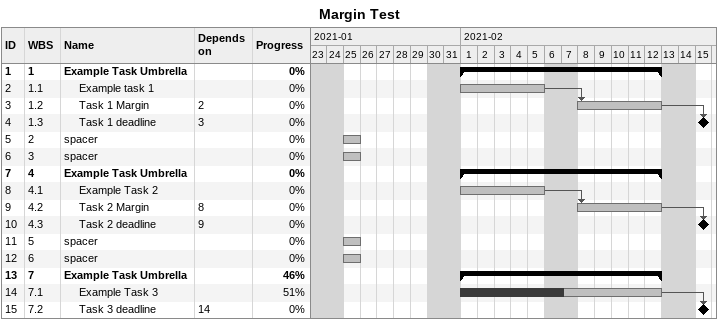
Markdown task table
Margin Test

| ID | WBS | Task | Start | Finish | Predecessors | % complete |
|---|---|---|---|---|---|---|
| 1 | 1 | **Example Task Umbrella** | 2021-02-01 | 2021-02-12 |  | 0 |
| 2 | 1.1 | Example task 1 | 2021-02-01 | 2021-02-05 |  | 0 |
| 3 | 1.2 | Task 1 Margin | 2021-02-08 | 2021-02-12 | 2 | 0 |
| 4 | 1.3 | Task 1 deadline (milestone) | 2021-02-15 | 2021-02-15 | 3 | 0 |
| 5 | 2 | spacer | 2021-01-25 | 2021-01-25 |  | 0 |
| 6 | 3 | spacer | 2021-01-25 | 2021-01-25 |  | 0 |
| 7 | 4 | **Example Task Umbrella** | 2021-02-01 | 2021-02-12 |  | 0 |
| 8 | 4.1 | Example Task 2 | 2021-02-01 | 2021-02-05 |  | 0 |
| 9 | 4.2 | Task 2 Margin | 2021-02-08 | 2021-02-12 | 8 | 0 |
| 10 | 4.3 | Task 2 deadline (milestone) | 2021-02-15 | 2021-02-15 | 9 | 0 |
| 11 | 5 | spacer | 2021-01-25 | 2021-01-25 |  | 0 |
| 12 | 6 | spacer | 2021-01-25 | 2021-01-25 |  | 0 |
| 13 | 7 | **Example Task Umbrella** | 2021-02-01 | 2021-02-12 |  | 46 |
| 14 | 7.1 | Example Task 3 | 2021-02-01 | 2021-02-12 |  | 51 |
| 15 | 7.2 | Task 3 deadline (milestone) | 2021-02-15 | 2021-02-15 | 14 | 0 |
